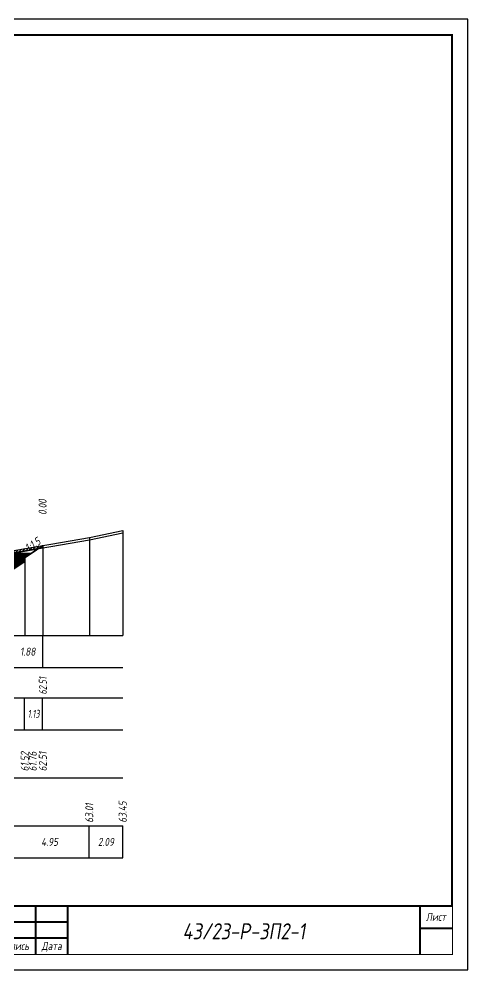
# Model space of a CAD drawing. Extents: x -717 to 1451, y -133302 to 233.
# Drawn here: x 249.7 to 389.9, y -3134.4 to -2837.4 of the extents above; entities that cross this region are included whole.
import ezdxf
from ezdxf.enums import TextEntityAlignment as Align

# ---------------------------------------------------------------- set-up
doc = ezdxf.new("R2010")
doc.units = 0
for name, color, linetype in [('Зарамочное оформление', 7, 'Continuous'), ('Код_510', 7, 'Continuous'), ('Код_514', 1, 'Continuous'), ('Код_516', 1, 'Continuous'), ('Контур_0', 7, 'Continuous'), ('Контур_508', 7, 'Continuous'), ('Контур_512', 7, 'Continuous'), ('Контур_513', 7, 'Continuous'), ('Контур_818', 7, 'Continuous'), ('Красный поперечник', 1, 'Continuous'), ('Объём_2650', 7, 'Continuous'), ('Объём_2662', 7, 'Continuous'), ('Объём_2663', 7, 'Continuous'), ('Объём_2667', 7, 'Continuous'), ('Объём_2668', 7, 'Continuous'), ('Объём_2669', 7, 'Continuous'), ('Объём_2675', 7, 'Continuous'), ('Рабочие отметки', 7, 'Continuous'), ('Таблица', 7, 'Continuous'), ('Уклоны проезжей части', 7, 'Continuous'), ('Черный поперечник', 3, 'Continuous')]:
    doc.layers.add(name, color=color, linetype=linetype)
for name, color, linetype, true_color in [('Контур_2570', 7, 'Continuous', 0x80ff00), ('Контур_2583', 3, 'Continuous', 0x00ff00), ('Контур_2741', 4, 'Continuous', 0x00ffff), ('Контур_2742', 4, 'Continuous', 0x00ffff), ('Контур_2743', 4, 'Continuous', 0x00ffff), ('Контур_2744', 7, 'Continuous', 0xa4ffff), ('Контур_2750', 4, 'Continuous', 0x00ffff), ('Контур_2751', 4, 'Continuous', 0x00ffff), ('Контур_2752', 4, 'Continuous', 0x00ffff), ('Контур_707', 4, 'Continuous', 0x00ffff), ('Объём_2570', 7, 'Continuous', 0x80ff00), ('Объём_2583', 3, 'Continuous', 0x00ff00), ('Объём_2593', 3, 'Continuous', 0x00ff00), ('Объём_2600', 7, 'Continuous', 0x808000), ('Объём_2620', 2, 'Continuous', 0xffff00)]:
    doc.layers.add(name, color=color, linetype=linetype, true_color=true_color)
doc.styles.add('М', font='romand.shx', dxfattribs={"width": 0.8, "oblique": 10, "height": 2.5})

# ---------------------------------------------------------------- blocks, each defined once
blk = doc.blocks.new('Штамп')
at = {"linetype": 'Continuous'}
blk.add_wipeout([(199.95, -411.25), (384.95, -411.25), (384.95, -426.25), (199.95, -426.25)], dxfattribs=at).dxf.layer = 'Зарамочное оформление'
at = {"layer": 'Зарамочное оформление', "linetype": 'Continuous', "lineweight": -3, "const_width": 0.6, "flags": 128}
for points in [[(199.95, -426.25), (199.95, -411.25), (384.95, -411.25)], [(209.95, -411.25), (209.95, -426.25)], [(219.95, -411.25), (219.95, -426.25)], [(229.95, -411.25), (229.95, -426.25)], [(239.95, -411.25), (239.95, -426.25)], [(254.95, -411.25), (254.95, -426.25)], [(264.95, -411.25), (264.95, -426.25)], [(374.95, -411.25), (374.95, -426.25)], [(199.95, -416.25), (264.95, -416.25)], [(374.95, -418.25), (384.95, -418.25)], [(199.95, -421.25), (264.95, -421.25)]]:
    blk.add_lwpolyline(points, dxfattribs=at)
at = {"linetype": 'Continuous', "insert": (319.95, -419.17), "char_height": 5, "width": 110, "attachment_point": 5, "style": 'М'}
blk.add_mtext('{\\Q10;\\W0.8;43/23-Р-ЗП2-1}', dxfattribs=at)
at = {"layer": 'Зарамочное оформление', "linetype": 'Continuous', "style": 'М', "oblique": 10}
for s, width, p in [('Лист', 0.8, (379.95, -414.66)), ('Изм.', 0.8, (204.95, -423.75)), ('Кол.уч.', 0.7, (214.95, -423.75)), ('Лист', 0.8, (224.95, -423.75)), ('N док.', 0.7, (235.28, -423.75)), ('Подпись', 0.8, (247.45, -423.75)), ('Дата', 0.8, (259.95, -423.75))]:
    blk.add_text(s, height=2.5, dxfattribs=dict(at, width=width)).set_placement(p, align=Align.MIDDLE_CENTER)
blk = doc.blocks.new('шифр')
blk.add_blockref('Штамп', (0, -2763))

msp = doc.modelspace()

# ---------------------------------------------------------------- hatches: boundary and pattern name
at = {"layer": 'Объём_2570'}
h = msp.add_hatch(dxfattribs=at)
h.set_pattern_fill('ANSI31', color=256, scale=0.2)
h.paths.add_polyline_path([(257.166, -3002.607), (246.953, -3004.366), (227.846, -3001.121), (226.306, -3000.833), (205.663, -3000.286), (203.658, -3000.208), (180.184, -3000.316), (177.697, -3000.341), (175.238, -3000.432), (175.238, -2999.682), (177.697, -2999.591), (180.184, -2999.566), (203.658, -2999.458), (205.663, -2999.536), (226.306, -3000.083), (227.846, -3000.371), (246.953, -3003.616), (257.166, -3001.857)])
at = {"layer": 'Объём_2600'}
h = msp.add_hatch(dxfattribs=at)
h.set_pattern_fill('HONEY', color=5, scale=0.3)
h.paths.add_polyline_path([(255.649, -3002.868), (257.166, -3001.857), (257.166, -3002.607)])
at = {"layer": 'Объём_2620'}
h = msp.add_hatch(dxfattribs=at)
h.set_pattern_fill('ANSI31', color=2, scale=0.1)
h.paths.add_polyline_path([(253.486, -3004.31), (251.511, -3005.627), (251.511, -3006.829), (248.064, -3009.127), (245.458, -3009.127), (242.011, -3006.829), (242.011, -3005.627), (240.036, -3004.31), (246.626, -3004.31), (246.953, -3004.366), (247.276, -3004.31)])

# ---------------------------------------------------------------- linework, layer by layer
at = {"flags": 128}
msp.add_lwpolyline([(-30.054, -3134.421), (389.946, -3134.421), (389.946, -2837.421), (-30.054, -2837.421)], close=True, dxfattribs=at)
at = {"const_width": 0.6, "flags": 128}
msp.add_lwpolyline([(-10.054, -3129.421), (384.946, -3129.421), (384.946, -2842.421), (-10.054, -2842.421)], close=True, dxfattribs=at)
at = {"layer": 'Код_510'}
for p, q in [((271.66, -3099.421), (271.66, -3089.421)), ((282.112, -3099.421), (282.112, -3089.421))]:
    msp.add_line(p, q, dxfattribs=at)
at = {"layer": 'Код_514'}
msp.add_line((257.166, -3040), (257.166, -3030), dxfattribs=at)
at = {"layer": 'Код_516'}
for p, q in [((251.457, -3059.421), (251.457, -3049.421)), ((251.457, -3059.421), (251.457, -3049.421)), ((257.112, -3059.421), (257.112, -3049.421))]:
    msp.add_line(p, q, dxfattribs=at)
at = {"layer": 'Контур_0', "flags": 128}
msp.add_lwpolyline([(247.761, -3008.127), (257.166, -3001.857), (257.166, -3001.857), (257.166, -3001.857), (257.166, -3001.857), (257.166, -3001.857), (257.166, -3001.857), (257.166, -3001.857), (257.166, -3001.857), (257.166, -3001.857), (257.166, -3001.857), (257.166, -3001.857), (257.166, -3001.857), (257.166, -3001.857)], dxfattribs=at)
at = {"layer": 'Контур_2570', "flags": 128}
msp.add_lwpolyline([(80, -3008.386), (81.428, -3008.372), (98.047, -3008.22), (105.938, -3008.75), (114.695, -3009.292), (130.216, -3003.058), (132.06, -3002.416), (148.949, -3001.456), (150.431, -3001.347), (152.68, -3001.267), (175.238, -3000.432), (177.697, -3000.341), (180.184, -3000.316), (203.658, -3000.208), (205.663, -3000.286), (226.306, -3000.833), (227.846, -3001.121), (246.953, -3004.366), (271.714, -3000.101), (282.166, -2997.909)], dxfattribs=at)
at = {"layer": 'Контур_2583', "flags": 128}
msp.add_lwpolyline([(251.511, -3006.829), (251.511, -3005.627), (247.761, -3008.127), (247.761, -3009.127), (248.064, -3009.127), (251.511, -3006.829)], dxfattribs=at)
at = {"layer": 'Контур_2741', "flags": 128}
msp.add_lwpolyline([(257.166, -3001.857), (257.166, -3001.857)], dxfattribs=at)
at = {"layer": 'Контур_2742', "flags": 128}
msp.add_lwpolyline([(257.166, -3001.857), (257.166, -3001.857)], dxfattribs=at)
at = {"layer": 'Контур_2743', "flags": 128}
msp.add_lwpolyline([(257.166, -3001.857), (257.166, -3001.857)], dxfattribs=at)
at = {"layer": 'Контур_2744', "flags": 128}
msp.add_lwpolyline([(257.166, -3001.857), (257.166, -3001.857)], dxfattribs=at)
msp.add_lwpolyline([(257.166, -3001.857), (257.166, -3001.857)], dxfattribs=at)
msp.add_lwpolyline([(257.166, -3001.857), (257.166, -3001.857)], dxfattribs=at)
msp.add_lwpolyline([(257.166, -3001.857), (257.166, -3001.857)], dxfattribs=at)
msp.add_lwpolyline([(257.166, -3001.857), (257.166, -3001.857)], dxfattribs=at)
msp.add_lwpolyline([(257.166, -3001.857), (257.166, -3001.857)], dxfattribs=at)
at = {"layer": 'Контур_2750', "flags": 128}
msp.add_lwpolyline([(257.166, -3001.857), (257.166, -3001.857)], dxfattribs=at)
at = {"layer": 'Контур_2751', "flags": 128}
msp.add_lwpolyline([(257.166, -3001.857), (257.166, -3001.857)], dxfattribs=at)
at = {"layer": 'Контур_2752', "flags": 128}
msp.add_lwpolyline([(257.166, -3001.857), (257.166, -3001.857)], dxfattribs=at)
at = {"layer": 'Контур_508', "flags": 128}
msp.add_lwpolyline([(104, -3010), (105, -3009.236), (105, -3007.937), (110.439, -3004.31), (175.238, -3002.366), (240.036, -3004.31), (242.011, -3005.627), (242.011, -3006.829), (245.458, -3009.127), (245.761, -3009.127), (247.761, -3009.127), (248.064, -3009.127), (251.511, -3006.829), (251.511, -3005.627), (257.166, -3001.857)], dxfattribs=at)
at = {"layer": 'Контур_512', "flags": 128}
msp.add_lwpolyline([(104, -3010), (105, -3009.236), (105, -3007.937), (110.439, -3004.31), (175.238, -3002.366), (240.036, -3004.31), (242.011, -3005.627), (242.011, -3006.829), (245.458, -3009.127), (245.761, -3009.127), (247.761, -3009.127), (248.064, -3009.127), (251.511, -3006.829), (251.511, -3005.627), (257.166, -3001.857)], dxfattribs=at)
at = {"layer": 'Контур_513', "flags": 128}
msp.add_lwpolyline([(104, -3010), (105, -3009.236), (105, -3007.937), (110.439, -3004.31), (175.238, -3002.366), (240.036, -3004.31), (242.011, -3005.627), (242.011, -3006.829), (245.458, -3009.127), (245.761, -3009.127), (247.761, -3009.127), (248.064, -3009.127), (251.511, -3006.829), (251.511, -3005.627), (257.166, -3001.857)], dxfattribs=at)
at = {"layer": 'Контур_707', "flags": 128}
msp.add_lwpolyline([(247.761, -3008.127), (257.166, -3001.857)], dxfattribs=at)
at = {"layer": 'Контур_818', "flags": 128}
msp.add_lwpolyline([(105, -3008.687), (105.938, -3008.75), (114.695, -3009.292), (130.216, -3003.058), (132.06, -3002.416), (148.949, -3001.456), (150.431, -3001.347), (152.68, -3001.267), (175.238, -3000.432), (177.697, -3000.341), (180.184, -3000.316), (203.658, -3000.208), (205.663, -3000.286), (226.306, -3000.833), (227.846, -3001.121), (246.953, -3004.366), (257.166, -3002.607)], dxfattribs=at)
at = {"layer": 'Красный поперечник'}
for p, q in [((247.761, -3008.127), (257.166, -3001.857)), ((257.166, -3001.857), (257.166, -3030)), ((251.511, -3005.627), (251.511, -3030)), ((251.511, -3006.829), (251.511, -3030))]:
    msp.add_line(p, q, dxfattribs=at)
at = {"layer": 'Объём_2570', "flags": 128}
msp.add_lwpolyline([(257.166, -3002.607), (246.953, -3004.366), (227.846, -3001.121), (226.306, -3000.833), (205.663, -3000.286), (203.658, -3000.208), (180.184, -3000.316), (177.697, -3000.341), (175.238, -3000.432), (175.238, -2999.682), (177.697, -2999.591), (180.184, -2999.566), (203.658, -2999.458), (205.663, -2999.536), (226.306, -3000.083), (227.846, -3000.371), (246.953, -3003.616), (257.166, -3001.857), (257.166, -3002.607), (257.166, -3002.607)], dxfattribs=at)
at = {"layer": 'Объём_2583', "flags": 128}
msp.add_lwpolyline([(251.511, -3006.829), (251.511, -3005.627), (247.761, -3008.127), (247.761, -3009.127), (248.064, -3009.127), (251.511, -3006.829)], dxfattribs=at)
at = {"layer": 'Объём_2593', "flags": 128}
msp.add_lwpolyline([(247.761, -3008.127), (251.511, -3005.627)], dxfattribs=at)
at = {"layer": 'Объём_2600', "color": 5, "flags": 128}
msp.add_lwpolyline([(255.649, -3002.868), (257.166, -3001.857), (257.166, -3002.607), (255.649, -3002.868), (255.649, -3002.868)], dxfattribs=at)
at = {"layer": 'Объём_2620', "flags": 128}
msp.add_lwpolyline([(253.486, -3004.31), (251.511, -3005.627), (251.511, -3006.829), (248.064, -3009.127), (245.458, -3009.127), (242.011, -3006.829), (242.011, -3005.627), (240.036, -3004.31), (246.626, -3004.31), (246.953, -3004.366), (247.276, -3004.31), (253.486, -3004.31), (253.486, -3004.31)], dxfattribs=at)
at = {"layer": 'Объём_2650', "color": 6, "flags": 128}
msp.add_lwpolyline([(253.486, -3004.31), (247.276, -3004.31), (255.649, -3002.868), (253.486, -3004.31), (253.486, -3004.31)], dxfattribs=at)
at = {"layer": 'Объём_2662', "flags": 128}
msp.add_lwpolyline([(253.486, -3004.31), (257.166, -3001.857)], dxfattribs=at)
at = {"layer": 'Объём_2663', "flags": 128}
msp.add_lwpolyline([(247.761, -3008.127), (253.486, -3004.31)], dxfattribs=at)
at = {"layer": 'Объём_2667', "flags": 128}
msp.add_lwpolyline([(257.166, -3001.857), (257.166, -3001.857)], dxfattribs=at)
at = {"layer": 'Объём_2668', "flags": 128}
msp.add_lwpolyline([(257.166, -3001.857), (257.166, -3001.857)], dxfattribs=at)
at = {"layer": 'Объём_2669', "flags": 128}
msp.add_lwpolyline([(257.166, -3001.857), (257.166, -3001.857)], dxfattribs=at)
at = {"layer": 'Объём_2675', "flags": 128}
msp.add_lwpolyline([(257.166, -3001.857), (257.166, -3001.857)], dxfattribs=at)
msp.add_lwpolyline([(257.166, -3001.857), (257.166, -3001.857)], dxfattribs=at)
msp.add_lwpolyline([(257.166, -3001.857), (257.166, -3001.857)], dxfattribs=at)
msp.add_lwpolyline([(257.166, -3001.857), (257.166, -3001.857)], dxfattribs=at)
msp.add_lwpolyline([(257.166, -3001.857), (257.166, -3001.857)], dxfattribs=at)
msp.add_lwpolyline([(257.166, -3001.857), (257.166, -3001.857)], dxfattribs=at)
at = {"layer": 'Таблица'}
for p, q in [((80, -3030), (282.166, -3030)), ((80, -3040), (282.166, -3040)), ((80, -3049.421), (282.166, -3049.421)), ((79.946, -3059.421), (282.112, -3059.421)), ((79.946, -3074.421), (282.112, -3074.421)), ((79.946, -3089.421), (282.112, -3089.421)), ((79.946, -3099.421), (282.112, -3099.421))]:
    msp.add_line(p, q, dxfattribs=at)
at = {"layer": 'Черный поперечник', "color": 7}
for p, q in [((271.714, -2999.351), (271.714, -3030)), ((282.166, -2997.159), (282.166, -3030))]:
    msp.add_line(p, q, dxfattribs=at)
at = {"layer": 'Черный поперечник', "flags": 128}
msp.add_lwpolyline([(80, -3007.636), (81.428, -3007.622), (98.047, -3007.47), (105.938, -3008), (114.695, -3008.542), (130.216, -3002.308), (132.06, -3001.666), (148.949, -3000.706), (150.431, -3000.597), (152.68, -3000.517), (175.238, -2999.682), (177.697, -2999.591), (180.184, -2999.566), (203.658, -2999.458), (205.663, -2999.536), (226.306, -3000.083), (227.846, -3000.371), (246.953, -3003.616), (271.714, -2999.351), (282.166, -2997.159)], dxfattribs=at)

# ---------------------------------------------------------------- texts
at = {"linetype": 'Continuous', "style": 'М', "oblique": 10, "width": 0.8}
msp.add_text('11', height=2.5, dxfattribs=at).set_placement((380.312, -3125.509), align=Align.MIDDLE)
at = {"layer": 'Код_510', "style": 'М', "oblique": 10, "width": 0.8}
for s, p in [('63.01', (271.66, -3088.421)), ('63.45', (282.112, -3088.421))]:
    msp.add_text(s, height=2.5, rotation=90, dxfattribs=at).set_placement(p, align=Align.MIDDLE_LEFT)
for s, p in [('4.95', (259.28, -3094.421)), ('2.09', (276.886, -3094.421))]:
    msp.add_text(s, height=2.5, dxfattribs=at).set_placement(p, align=Align.MIDDLE_CENTER)
at = {"layer": 'Код_514', "style": 'М', "oblique": 10, "width": 0.8}
msp.add_text('1.88', height=2.5, dxfattribs=at).set_placement((252.464, -3035), align=Align.MIDDLE_CENTER)
at = {"layer": 'Код_514', "style": 'М', "oblique": 10, "width": 0.7}
msp.add_text('62.51', height=2.5, rotation=90, dxfattribs=at).set_placement((257.166, -3048.382), align=Align.MIDDLE_LEFT)
at = {"layer": 'Код_516', "style": 'М', "oblique": 10, "width": 0.7}
msp.add_text('1.13', height=2.5, dxfattribs=at).set_placement((254.284, -3054.421), align=Align.MIDDLE_CENTER)
at = {"layer": 'Код_516', "style": 'М', "oblique": 10, "width": 0.8}
for s, p in [('61.52', (251.511, -3072.371)), ('61.76', (254.011, -3072.371)), ('62.51', (257.166, -3072.371))]:
    msp.add_text(s, height=2.5, rotation=90, dxfattribs=at).set_placement(p, align=Align.MIDDLE_LEFT)
at = {"layer": 'Рабочие отметки', "color": 1, "style": 'М', "oblique": 10, "width": 0.8}
msp.add_text('0.00', height=2.5, rotation=90, dxfattribs=at).set_placement((257.088, -2992.288), align=Align.MIDDLE_LEFT)
at = {"layer": 'Уклоны проезжей части', "color": 1, "style": 'М', "oblique": 10, "width": 0.8}
msp.add_text('1:1.5', height=2.5, rotation=33.69007, dxfattribs=at).set_placement((255.136, -3003.186), align=Align.BOTTOM_CENTER)

# ---------------------------------------------------------------- next in the draw order: block references
msp.add_blockref('шифр', (0, 59.829))

doc.saveas('drawing.dxf')
